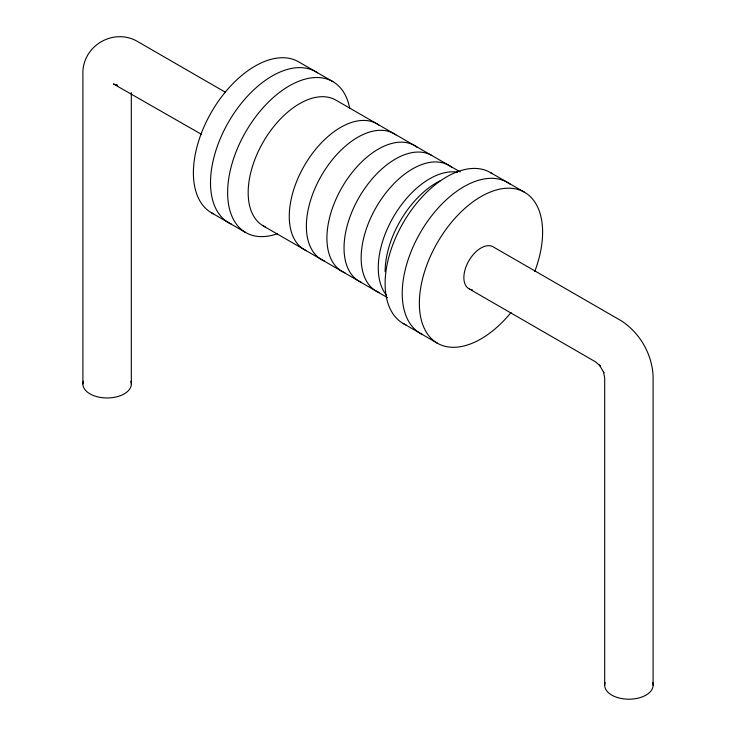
<?xml version="1.0" encoding="UTF-8"?>
<svg xmlns="http://www.w3.org/2000/svg" width="736" height="736" viewBox="0 0 736 736"><rect width="100%" height="100%" fill="white"/><g stroke="black" fill="none" stroke-linecap="round" stroke-linejoin="round"><path stroke-width="1.1" d="M116.306 85.22L117.65 85.358L113.399 83.932L201.388 134.283M332.828 81.586L298.595 61.815A87.152 50.315 -60 0 0 210.505 113.776A87.152 50.315 -60 0 0 213.376 213.79M490.323 172.509L524.556 192.28M460.23 171.911L335.837 100.096A72.625 41.934 -60 0 0 262.283 143.667A72.625 41.934 -60 0 0 265.153 226.89M225.4 92.239L138.966 42.338C114.466 26.652 81.576 45.65 82.91 74.704L82.91 383.98M263.212 225.888L387.605 297.703M211.444 212.768L245.677 232.539M403.172 323.463L437.405 343.224M653.09 685.152L653.09 375.875C651.958 353.887 639.777 332.792 621.304 320.813L493.148 246.827A24.205 13.975 -60 0 0 468.942 260.654A24.205 13.975 -60 0 0 468.814 288.678L595.387 361.753L600.374 366.059L599.463 365.056L603.851 372.664L603.446 371.376L604.679 377.853L604.679 685.299M131.321 92.598L131.321 383.98M344.908 272.798A72.625 41.934 -60 0 1 341.955 187.487A72.625 41.934 -60 0 1 417.312 147.384M324.364 260.94A72.625 41.934 -60 0 1 320.942 176.456A72.625 41.934 -60 0 1 395.885 134.872M361.017 282.238A72.625 41.934 -60 0 1 358.147 199.014A72.625 41.934 -60 0 1 431.701 155.443M379.141 292.56A72.625 41.934 -60 0 1 376.197 207.258A72.625 41.934 -60 0 1 451.554 167.155M386.547 295.256A72.625 41.934 -60 0 1 393.309 217.138A72.625 41.934 -60 0 1 457.58 172.215M385.121 271.704A72.625 41.934 -60 0 1 440.597 180.568M406.097 324.944A87.152 50.315 -60 0 1 402.693 223.652A87.152 50.315 -60 0 1 492.172 173.668M422.216 334.365A87.152 50.315 -60 0 1 420.762 231.886A87.152 50.315 -60 0 1 510.186 184.193M511.06 312.487A87.152 50.315 -60 0 1 420.247 314.861A87.152 50.315 -60 0 1 491.409 191.599A87.152 50.315 -60 0 1 534.768 271.437M277.214 233.8A87.152 50.315 -60 0 1 227.764 187.901A87.152 50.315 -60 0 1 285.218 88.384A87.152 50.315 -60 0 1 349.692 108.266M306.24 250.617A72.625 41.934 -60 0 1 304.299 165.747A72.625 41.934 -60 0 1 378.764 124.991M231.49 224.13A87.152 50.315 -60 0 1 228.086 122.838A87.152 50.315 -60 0 1 317.566 72.864M652.602 682.419A24.205 13.975 0 0 1 629.013 699.2A24.205 13.975 0 0 1 605.121 682.566M472.346 289.809A24.205 13.975 -60 0 1 469.623 289.101M130.861 381.257A24.205 13.975 0 0 1 107.116 397.964A24.205 13.975 0 0 1 83.37 381.257"/></g></svg>
